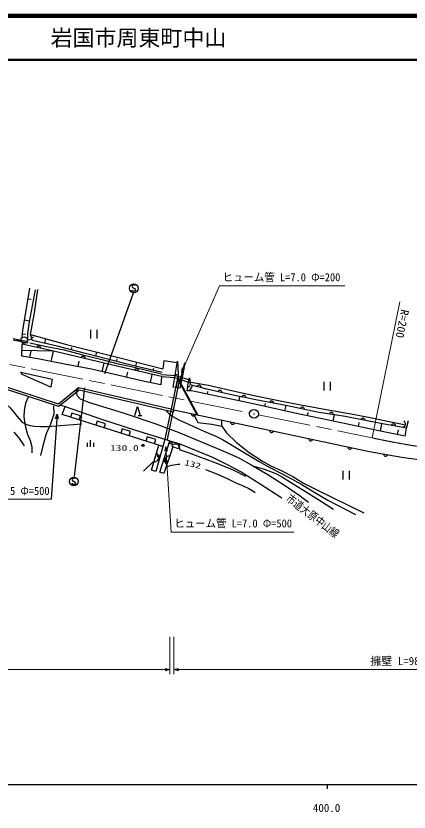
# Model space of a CAD drawing. Units: millimetres, scale not verified. Extents: x 40000 to 680000, y 20000 to 380000.
# Drawn here: x 397134 to 486619, y 198715 to 380000 of the extents above; entities that cross this region are included whole.
import ezdxf
from ezdxf.enums import TextEntityAlignment as Align

# ---------------------------------------------------------------- set-up
doc = ezdxf.new("R2010")
doc.units = ezdxf.units.MM
doc.header["$LTSCALE"] = 1000
doc.linetypes.add('CHAIN', pattern=[18.5, 12, -1.5, 3.5, -1.5])
for name, color, linetype, lineweight in [('M-BGD', 7, 'Continuous', 25), ('M-BGD-EXST', 7, 'Continuous', 25), ('M-BMK', 2, 'CHAIN', 13), ('M-BMK-SRVR', 3, 'Continuous', 25), ('M-STR-HTXT', 7, 'Continuous', 13), ('M-TTL', 2, 'Continuous', 140), ('M-TTL-BAND', 7, 'Continuous', 25), ('M-TTL-LINE', 7, 'Continuous', 50)]:
    doc.layers.add(name, color=color, linetype=linetype, lineweight=lineweight)
doc.layers.add('M-BMK-HTXT', color=7, linetype='Continuous')
doc.layers.add('M-TTL-TXT', color=7, linetype='Continuous')
doc.styles.add('ＭＳ ゴシック', font='')
doc.styles.get('ＭＳ ゴシック').set_extended_font_data('MS Gothic')

msp = doc.modelspace()

# ---------------------------------------------------------------- linework, layer by layer
at = {"layer": 'M-BGD'}
for p, q in [((398729, 308353), (400332, 318023)), ((401485, 317622), (400132, 310307)), ((401334, 312411), (402136, 317722)), ((399932, 315605), (400619, 315491)), ((400483, 307451), (401334, 312411)), ((399130, 310770), (400185, 310595)), ((400132, 310307), (399781, 307702)), ((398579, 306900), (398729, 308353)), ((414110, 308527), (414110, 306527)), ((415630, 306527), (415630, 308527)), ((396540, 306538), (399888, 305892)), ((398654, 307627), (399330, 307557)), ((399781, 307702), (399781, 306549)), ((400934, 306098), (400483, 307451)), ((400483, 307451), (408649, 305197)), ((400708, 306775), (401235, 306950)), ((403739, 305447), (403969, 306436)), ((396483, 306244), (399831, 305597)), ((398231, 306148), (397234, 306080)), ((398487, 302491), (398537, 305247)), ((406052, 303593), (398537, 305247)), ((399726, 306269), (400722, 306362)), ((400282, 305597), (404090, 304746)), ((406545, 304796), (400934, 306098)), ((401871, 304636), (401806, 304527)), ((401951, 304721), (401871, 304636)), ((402070, 304797), (401951, 304721)), ((402181, 304834), (402070, 304797)), ((402307, 304847), (402181, 304834)), ((402463, 304813), (402307, 304847)), ((402571, 304748), (402463, 304813)), ((402656, 304668), (402571, 304748)), ((402732, 304549), (402656, 304668)), ((404090, 304746), (408148, 303944)), ((412958, 303142), (406545, 304796)), ((408649, 305197), (421124, 302040)), ((398512, 303869), (405366, 303744)), ((400315, 302191), (400569, 303734)), ((402769, 304438), (402732, 304549)), ((402783, 304313), (402769, 304438)), ((405175, 301289), (405650, 303682)), ((418828, 300537), (406052, 303593)), ((408148, 303944), (412056, 302942)), ((409751, 303969), (409889, 304503)), ((412056, 302942), (416716, 301740)), ((422427, 300738), (412958, 303142)), ((415325, 302541), (415556, 303449)), ((402144, 301890), (398487, 302491)), ((408206, 300687), (402144, 301890)), ((411263, 300111), (411505, 301395)), ((412020, 302289), (411954, 302182)), ((412102, 302372), (412020, 302289)), ((412223, 302446), (412102, 302372)), ((412334, 302481), (412223, 302446)), ((412460, 302492), (412334, 302481)), ((412615, 302455), (412460, 302492)), ((412723, 302388), (412615, 302455)), ((412806, 302307), (412723, 302388)), ((412880, 302186), (412806, 302307)), ((412915, 302075), (412880, 302186)), ((412926, 301949), (412915, 302075)), ((416716, 301740), (420423, 300788)), ((420060, 301339), (420199, 301886)), ((421124, 302040), (430543, 299635)), ((424419, 300262), (424630, 301145)), ((430816, 301479), (430543, 299635)), ((433858, 301032), (430816, 301479)), ((432920, 295497), (433922, 301409)), ((433922, 301409), (434173, 296749)), ((434423, 296599), (435575, 301008)), ((435575, 301008), (434974, 297651)), ((414319, 299535), (408206, 300687)), ((419279, 298433), (414319, 299535)), ((416799, 298984), (417229, 300920)), ((430301, 297882), (418828, 300537)), ((420423, 300788), (423730, 300086)), ((430393, 298834), (422427, 300738)), ((423730, 300086), (430243, 298533)), ((424143, 299430), (424077, 299322)), ((424224, 299514), (424143, 299430)), ((424344, 299589), (424224, 299514)), ((424455, 299625), (424344, 299589)), ((424581, 299637), (424455, 299625)), ((424737, 299601), (424581, 299637)), ((424845, 299535), (424737, 299601)), ((424929, 299454), (424845, 299535)), ((425004, 299334), (424929, 299454)), ((425040, 299223), (425004, 299334)), ((425052, 299097), (425040, 299223)), ((428402, 299310), (428520, 299803)), ((398285, 298905), (405411, 297316)), ((398526, 298376), (398285, 298905)), ((405074, 295487), (398526, 298376)), ((405411, 297316), (405074, 295487)), ((425391, 296980), (419279, 298433)), ((422335, 297706), (422608, 298855)), ((427746, 296504), (428126, 298385)), ((430301, 297882), (430101, 296028)), ((430301, 297882), (433321, 297651)), ((430339, 298380), (433419, 298145)), ((433908, 297416), (431045, 283625)), ((434397, 297315), (431535, 283524)), ((433321, 297651), (436678, 296549)), ((433419, 298145), (436834, 297024)), ((433421, 298453), (433849, 298380)), ((433697, 295372), (434140, 298118)), ((435074, 298152), (434473, 295246)), ((436368, 296329), (436618, 297581)), ((436618, 297581), (436769, 296028)), ((406937, 291037), (392114, 295867)), ((406832, 291597), (392264, 296344)), ((430101, 296028), (425391, 296980)), ((434473, 295246), (432920, 295497)), ((434173, 296749), (434423, 296599)), ((434259, 296647), (438289, 289174)), ((434435, 296742), (438545, 289119)), ((434774, 296699), (434589, 296737)), ((436117, 294625), (436368, 296329)), ((436242, 295477), (436804, 295737)), ((436493, 296955), (436682, 296917)), ((436618, 294625), (437360, 295684)), ((440877, 294926), (436769, 296028)), ((436969, 296599), (440977, 295898)), ((438409, 295712), (438340, 295607)), ((438493, 295793), (438409, 295712)), ((438616, 295864), (438493, 295793)), ((438728, 295896), (438616, 295864)), ((438854, 295903), (438728, 295896)), ((439009, 295862), (438854, 295903)), ((439114, 295792), (439009, 295862)), ((439195, 295708), (439114, 295792)), ((439266, 295586), (439195, 295708)), ((439298, 295474), (439266, 295586)), ((440977, 295898), (445887, 294795)), ((467200, 296719), (467200, 294719)), ((468720, 294719), (468720, 296719)), ((411381, 295322), (406832, 291597)), ((411507, 294780), (406937, 291037)), ((411381, 295322), (410843, 294593)), ((410843, 294593), (411008, 293661)), ((433071, 290279), (411381, 295322)), ((432957, 289792), (411507, 294780)), ((437119, 294625), (436117, 294625)), ((444284, 293122), (437119, 294625)), ((439306, 295347), (439298, 295474)), ((440701, 293874), (440833, 294499)), ((446238, 293723), (440877, 294926)), ((443135, 294542), (443069, 294434)), ((443215, 294627), (443135, 294542)), ((443335, 294703), (443215, 294627)), ((443445, 294739), (443335, 294703)), ((443571, 294752), (443445, 294739)), ((443727, 294717), (443571, 294752)), ((443836, 294652), (443727, 294717)), ((443920, 294571), (443836, 294652)), ((443996, 294452), (443920, 294571)), ((444032, 294341), (443996, 294452)), ((444045, 294215), (444032, 294341)), ((445887, 294795), (450997, 293643)), ((451749, 292571), (446238, 293723)), ((399950, 293167), (399292, 291851)), ((411008, 293661), (411775, 292838)), ((411775, 292838), (413640, 292071)), ((413640, 292071), (421756, 289548)), ((451548, 291619), (444284, 293122)), ((447916, 292371), (448115, 293331)), ((448568, 293359), (448504, 293250)), ((448647, 293444), (448568, 293359)), ((448765, 293522), (448647, 293444)), ((448875, 293560), (448765, 293522)), ((449001, 293575), (448875, 293560)), ((449158, 293542), (449001, 293575)), ((449267, 293478), (449158, 293542)), ((449352, 293399), (449267, 293478)), ((449430, 293281), (449352, 293399)), ((449468, 293171), (449430, 293281)), ((449483, 293045), (449468, 293171)), ((450997, 293643), (458011, 292190)), ((458913, 291218), (451749, 292571)), ((454901, 292098), (454840, 291987)), ((454979, 292185), (454901, 292098)), ((455096, 292265), (454979, 292185)), ((455205, 292305), (455096, 292265)), ((455330, 292322), (455205, 292305)), ((455488, 292293), (455330, 292322)), ((455598, 292231), (455488, 292293)), ((455685, 292153), (455598, 292231)), ((455765, 292037), (455685, 292153)), ((455805, 291927), (455765, 292037)), ((455822, 291802), (455805, 291927)), ((458011, 292190), (461619, 291489)), ((399018, 290151), (398908, 288725)), ((399292, 291851), (399018, 290151)), ((405708, 291248), (405763, 289329)), ((407370, 291392), (408341, 291084)), ((407683, 289219), (408341, 291084)), ((408341, 291084), (416622, 288177)), ((424185, 289041), (424785, 291041)), ((424785, 291041), (425385, 289041)), ((433071, 290279), (432957, 289792)), ((433071, 290279), (477601, 280847)), ((460617, 289515), (451548, 291619)), ((453816, 291093), (453961, 291718)), ((458350, 290041), (458635, 291271)), ((465727, 289765), (458913, 291218)), ((461619, 291489), (467731, 290386)), ((461895, 290705), (461831, 290596)), ((461975, 290790), (461895, 290705)), ((462094, 290867), (461975, 290790)), ((462204, 290905), (462094, 290867)), ((462330, 290919), (462204, 290905)), ((462486, 290886), (462330, 290919)), ((462595, 290822), (462486, 290886)), ((462680, 290742), (462595, 290822)), ((462757, 290624), (462680, 290742)), ((462795, 290513), (462757, 290624)), ((462809, 290388), (462795, 290513)), ((467731, 290386), (474244, 289234)), ((398908, 288725), (399237, 286696)), ((405763, 289329), (404995, 287080)), ((406510, 289328), (405162, 269957)), ((406162, 288350), (406510, 289328)), ((406720, 288311), (406162, 288350)), ((406244, 288384), (406491, 289049)), ((406643, 288356), (406244, 288384)), ((406327, 288419), (406480, 288889)), ((406566, 288402), (406327, 288419)), ((406409, 288453), (406463, 288650)), ((406489, 288447), (406409, 288453)), ((406463, 288650), (406489, 288447)), ((406480, 288889), (406566, 288402)), ((406491, 289049), (406643, 288356)), ((406510, 289328), (406720, 288311)), ((430551, 281980), (407683, 289219)), ((409890, 289569), (409588, 288616)), ((411796, 288966), (409890, 289569)), ((411495, 288012), (411796, 288966)), ((421756, 289548), (428995, 287135)), ((424985, 289041), (425785, 289041)), ((437034, 289439), (437049, 289314)), ((437049, 289314), (437087, 289203)), ((437087, 289203), (437164, 289085)), ((437164, 289085), (437249, 289005)), ((437249, 289005), (437358, 288941)), ((437358, 288941), (437515, 288908)), ((437515, 288908), (437641, 288923)), ((437532, 289334), (438209, 288012)), ((437641, 288923), (437751, 288960)), ((437751, 288960), (437869, 289038)), ((437869, 289038), (437949, 289123)), ((437949, 289123), (438013, 289232)), ((466429, 288312), (460617, 289515)), ((463523, 288914), (463680, 289673)), ((472090, 288763), (465727, 289765)), ((472190, 287110), (466429, 288312)), ((468473, 289454), (468415, 289342)), ((468548, 289544), (468473, 289454)), ((468662, 289627), (468548, 289544)), ((468770, 289671), (468662, 289627)), ((468895, 289692), (468770, 289671)), ((469053, 289667), (468895, 289692)), ((469165, 289609), (469053, 289667)), ((469255, 289534), (469165, 289609)), ((469338, 289419), (469255, 289534)), ((469309, 287711), (469610, 289154)), ((469382, 289311), (469338, 289419)), ((469402, 289187), (469382, 289311)), ((480156, 287160), (472090, 288763)), ((474244, 289234), (478553, 288382)), ((475774, 288256), (475695, 288169)), ((475891, 288334), (475774, 288256)), ((476001, 288373), (475891, 288334)), ((476127, 288389), (476001, 288373)), ((476283, 288358), (476127, 288389)), ((476393, 288295), (476283, 288358)), ((476480, 288217), (476393, 288295)), ((478553, 288382), (481709, 287731)), ((399237, 286696), (399786, 284667)), ((404995, 287080), (404008, 284832)), ((415607, 287759), (415305, 286806)), ((417514, 287156), (415607, 287759)), ((416622, 288177), (424354, 285654)), ((417212, 286203), (417514, 287156)), ((428995, 287135), (434096, 285216)), ((438209, 288012), (438538, 287409)), ((438538, 287409), (441719, 287080)), ((441719, 287080), (444022, 286587)), ((444022, 286587), (443970, 287970)), ((444022, 286587), (445064, 285051)), ((445940, 287553), (445955, 287427)), ((445955, 287427), (445993, 287317)), ((445993, 287317), (446070, 287199)), ((446070, 287199), (446155, 287119)), ((446155, 287119), (446264, 287055)), ((446264, 287055), (446421, 287022)), ((446421, 287022), (446547, 287036)), ((446547, 287036), (446657, 287074)), ((446657, 287074), (446775, 287151)), ((446775, 287151), (446855, 287237)), ((446855, 287237), (446919, 287346)), ((477952, 285877), (472190, 287110)), ((475071, 286494), (475278, 287459)), ((475695, 288169), (475633, 288059)), ((476558, 288100), (476480, 288217)), ((476598, 287990), (476558, 288100)), ((476614, 287864), (476598, 287990)), ((480131, 285451), (480455, 287109)), ((486018, 286158), (480156, 287160)), ((481709, 287731), (485517, 286980)), ((482654, 286855), (482594, 286743)), ((482730, 286943), (482654, 286855)), ((482845, 287025), (482730, 286943)), ((482954, 287067), (482845, 287025)), ((483079, 287087), (482954, 287067)), ((483237, 287060), (483079, 287087)), ((483348, 287000), (483237, 287060)), ((483437, 286924), (483348, 287000)), ((483519, 286809), (483437, 286924)), ((483561, 286700), (483519, 286809)), ((483580, 286575), (483561, 286700)), ((485550, 286542), (485376, 286385)), ((485423, 287772), (485580, 287598)), ((485669, 286737), (485550, 286542)), ((485580, 287598), (485677, 287433)), ((485724, 286911), (485669, 286737)), ((485677, 287433), (485737, 287212)), ((485741, 287030), (485724, 286911)), ((485737, 287212), (485741, 287030)), ((486018, 286158), (486469, 287881)), ((399786, 284667), (400389, 283296)), ((404008, 284832), (403241, 282144)), ((421324, 285950), (421022, 284996)), ((423231, 285346), (421324, 285950)), ((422929, 284393), (423231, 285346)), ((424354, 285654), (431045, 283625)), ((434096, 285216), (438593, 283351)), ((445064, 285051), (447258, 282912)), ((454846, 285667), (454861, 285541)), ((454861, 285541), (454899, 285431)), ((454899, 285431), (454976, 285312)), ((454976, 285312), (455061, 285233)), ((455061, 285233), (455170, 285169)), ((455170, 285169), (455327, 285136)), ((455327, 285136), (455452, 285150)), ((455452, 285150), (455563, 285188)), ((455563, 285188), (455681, 285265)), ((455681, 285265), (455761, 285350)), ((455761, 285350), (455825, 285459)), ((482311, 285026), (477952, 285877)), ((485718, 284324), (482311, 285026)), ((484014, 284675), (484232, 285733)), ((485376, 286385), (485211, 286287)), ((485718, 284324), (486018, 286158)), ((400389, 283296), (400773, 281870)), ((414062, 283400), (414062, 281900)), ((427041, 284140), (426739, 283187)), ((428948, 283536), (427041, 284140)), ((428646, 282583), (428948, 283536)), ((429893, 276112), (432142, 283241)), ((431045, 283625), (430551, 281980)), ((431045, 283625), (432142, 283241)), ((432142, 283241), (434445, 282528)), ((438593, 283351), (443693, 281212)), ((447258, 282912), (450219, 280609)), ((463752, 283780), (463767, 283655)), ((463767, 283655), (463805, 283544)), ((463805, 283544), (463882, 283426)), ((463882, 283426), (463967, 283346)), ((463967, 283346), (464076, 283282)), ((464076, 283282), (464233, 283249)), ((464233, 283249), (464358, 283264)), ((464358, 283264), (464469, 283302)), ((464469, 283302), (464587, 283379)), ((464587, 283379), (464667, 283464)), ((464667, 283464), (464731, 283573)), ((400773, 281870), (400718, 280499)), ((403241, 282144), (402747, 279896)), ((413312, 282800), (413312, 281900)), ((414812, 282800), (414812, 281900)), ((427974, 276605), (429641, 282268)), ((430551, 281980), (429016, 276276)), ((429641, 282268), (430551, 281980)), ((432855, 281870), (430826, 275783)), ((432695, 282180), (432541, 281979)), ((432874, 282329), (432695, 282180)), ((434116, 281431), (432855, 281870)), ((433129, 282452), (432874, 282329)), ((433357, 282500), (433129, 282452)), ((433610, 282497), (433357, 282500)), ((433913, 282392), (433610, 282497)), ((434113, 282237), (433913, 282392)), ((434262, 282058), (434113, 282237)), ((434445, 282528), (434116, 281431)), ((434386, 281804), (434262, 282058)), ((434433, 281575), (434386, 281804)), ((434430, 281322), (434433, 281575)), ((434445, 282528), (441849, 279512)), ((443693, 281212), (447696, 279457)), ((472658, 281894), (472673, 281768)), ((472673, 281768), (472711, 281658)), ((472711, 281658), (472788, 281540)), ((472788, 281540), (472873, 281460)), ((472873, 281460), (472982, 281396)), ((472982, 281396), (473139, 281363)), ((473139, 281363), (473264, 281377)), ((473264, 281377), (473375, 281415)), ((473375, 281415), (473493, 281492)), ((473493, 281492), (473573, 281578)), ((473573, 281578), (473637, 281687)), ((429297, 280252), (429090, 280396)), ((429455, 280080), (429297, 280252)), ((429591, 279832), (429455, 280080)), ((429568, 279046), (429658, 279353)), ((429649, 279606), (429591, 279832)), ((429658, 279353), (429649, 279606)), ((431094, 279244), (430993, 278940)), ((431246, 279446), (431094, 279244)), ((431423, 279598), (431246, 279446)), ((431676, 279725), (431423, 279598)), ((431903, 279775), (431676, 279725)), ((432156, 279775), (431903, 279775)), ((441849, 279512), (444920, 278031)), ((447696, 279457), (450658, 277812)), ((450219, 280609), (453290, 278635)), ((477601, 280847), (484950, 279533)), ((480783, 280278), (480801, 280153)), ((480801, 280153), (480843, 280044)), ((480843, 280044), (480924, 279928)), ((480924, 279928), (481012, 279851)), ((481012, 279851), (481123, 279791)), ((481123, 279791), (481280, 279763)), ((481280, 279763), (481405, 279781)), ((481405, 279781), (481514, 279823)), ((481514, 279823), (481630, 279903)), ((481630, 279903), (481707, 279991)), ((481707, 279991), (481767, 280102)), ((484950, 279533), (489330, 278908)), ((428595, 278715), (426140, 276340)), ((428525, 278478), (428778, 278486)), ((428778, 278486), (429004, 278545)), ((429004, 278545), (429252, 278680)), ((429252, 278680), (429424, 278838)), ((429424, 278838), (429568, 279046)), ((430993, 278940), (430993, 278687)), ((430993, 278687), (431043, 278460)), ((431043, 278460), (431170, 278207)), ((431170, 278207), (431322, 278030)), ((431322, 278030), (431524, 277878)), ((444920, 278031), (448430, 276222)), ((450658, 277812), (454497, 275618)), ((453290, 278635), (455155, 277538)), ((455155, 277538), (457677, 276441)), ((429016, 276276), (427974, 276605)), ((430826, 275783), (429893, 276112)), ((448430, 276222), (452707, 273480)), ((454497, 275618), (458281, 273150)), ((457677, 276441), (460145, 275125)), ((471576, 276439), (471576, 274439)), ((473096, 274439), (473096, 276439)), ((460145, 275125), (462613, 273589)), ((452707, 273480), (457677, 270244)), ((458281, 273150), (461571, 270902)), ((462613, 273589), (465958, 271944)), ((465958, 271944), (469029, 270408)), ((461571, 270902), (463710, 269257)), ((469029, 270408), (472759, 268599)), ((472759, 268599), (476323, 266844))]:
    msp.add_line(p, q, dxfattribs=at)
for points in [[(370280, 300723), (379638, 298448), (381760, 297832), (384223, 296999), (387208, 295902), (390253, 294665), (391508, 294046), (392567, 293405), (393702, 292582), (394916, 291561), (395795, 290743), (396601, 289853), (397403, 288810), (398415, 287686), (398895, 287318), (399578, 286966), (400351, 286753), (401310, 286614), (402707, 286524), (404297, 286530), (412118, 287130)], [(431299, 290096), (432022, 289404), (432820, 288806), (434227, 288035), (435702, 287343), (438244, 286171), (440975, 285029), (442625, 284312), (444139, 283547), (452533, 278535), (454947, 277168), (457607, 275782), (460012, 274524), (462470, 273116), (465148, 271462), (468095, 269765), (474459, 266460)], [(396689, 285222), (397750, 284028), (398991, 282084)], [(434260, 281267), (436354, 280588), (438526, 279773), (442641, 278227), (446710, 276567), (449396, 275234)], [(431463, 277428), (432632, 277702), (434014, 277910), (434440, 277937)], [(451261, 277483), (453372, 276864), (455323, 276184), (456610, 275630), (457819, 275001), (466052, 269837), (469413, 267721)], [(440246, 276721), (442628, 275817), (445079, 274764), (447045, 273776), (449026, 272907), (450119, 272414), (451066, 271857), (451590, 271505)]]:
    msp.add_lwpolyline(points, dxfattribs=at)
for centre, radius in [((398980, 306199), 750), ((432408, 282765), 300), ((426050, 282199), 250), ((426050, 282199), 150), ((426050, 282199), 50), ((429651, 279797), 300), ((431066, 278740), 300)]:
    msp.add_circle(centre, radius, dxfattribs=at)
at = {"layer": 'M-BGD-EXST'}
for p, q in [((423580, 317413), (423500, 317533)), ((423820, 317293), (423580, 317413)), ((423660, 318613), (423620, 318373)), ((423620, 318373), (423700, 318173)), ((423900, 318733), (423660, 318613)), ((423700, 318173), (424260, 317853)), ((424100, 317293), (423820, 317293)), ((424060, 318733), (423900, 318733)), ((424220, 318693), (424060, 318733)), ((424300, 317413), (424100, 317293)), ((424300, 318613), (424220, 318693)), ((424260, 317853), (424340, 317653)), ((424340, 317653), (424300, 317413)), ((423807, 316850), (417330, 298540)), ((410500, 275115), (412832, 295325)), ((410007, 274632), (409967, 274392)), ((409967, 274392), (410047, 274192)), ((410247, 274752), (410007, 274632)), ((410047, 274192), (410607, 273872)), ((410407, 274752), (410247, 274752)), ((410567, 274712), (410407, 274752)), ((410647, 274632), (410567, 274712)), ((410607, 273872), (410687, 273672)), ((409927, 273432), (409847, 273552)), ((410167, 273312), (409927, 273432)), ((410447, 273312), (410167, 273312)), ((410647, 273432), (410447, 273312)), ((410687, 273672), (410647, 273432))]:
    msp.add_line(p, q, dxfattribs=at)
for centre in [(423980, 317973), (410327, 273992)]:
    msp.add_circle(centre, 1000, dxfattribs=at)
at = {"layer": 'M-BMK'}
for p, q in [((382467, 303301), (450347, 289580)), ((452307, 289183), (478255, 283907))]:
    msp.add_line(p, q, dxfattribs=at)
msp.add_arc((520231, 479453), 200000, 257.88475, 269.73463, dxfattribs=at)
at = {"layer": 'M-BMK-SRVR'}
for radius in [1000, 40]:
    msp.add_circle((451327, 289382), radius, dxfattribs=at)
at = {"layer": 'M-STR-HTXT'}
for p, q in [((434842, 298811), (443503, 318533)), ((443503, 318533), (472034, 318533)), ((478255, 283907), (484550, 314920)), ((434842, 298811), (434988, 299839)), ((435500, 299614), (434842, 298811)), ((434954, 299067), (435045, 299770)), ((435411, 299609), (434954, 299067)), ((434988, 299839), (435500, 299614)), ((435019, 299213), (435102, 299701)), ((435322, 299605), (435019, 299213)), ((435045, 299770), (435411, 299609)), ((435102, 299701), (435322, 299605)), ((435115, 299433), (435159, 299632)), ((435232, 299600), (435115, 299433)), ((435159, 299632), (435232, 299600)), ((431059, 280956), (431276, 281972)), ((431618, 280992), (431059, 280956)), ((431136, 281001), (431293, 281693)), ((431535, 281026), (431136, 281001)), ((431214, 281046), (431303, 281533)), ((431453, 281061), (431214, 281046)), ((431276, 281972), (431618, 280992)), ((431276, 281972), (432502, 262479)), ((431291, 281091), (431318, 281293)), ((431371, 281096), (431291, 281091)), ((431293, 281693), (431535, 281026)), ((431303, 281533), (431453, 281061)), ((431318, 281293), (431371, 281096)), ((405162, 269957), (377861, 269957)), ((432502, 262479), (460379, 262479)), ((432176, 230143), (432176, 238649)), ((433071, 238649), (433071, 230143)), ((217000, 231143), (432176, 231143)), ((431176, 230863), (431176, 231423)), ((431176, 231423), (432176, 231143)), ((432176, 231143), (431176, 230863)), ((431216, 230943), (431216, 231343)), ((431216, 231343), (431896, 231143)), ((431896, 231143), (431216, 230943)), ((431256, 231023), (431256, 231263)), ((431256, 231263), (431736, 231143)), ((431736, 231143), (431256, 231023)), ((431296, 231103), (431296, 231183)), ((431296, 231183), (431496, 231143)), ((431496, 231143), (431296, 231103)), ((433071, 231143), (434071, 231423)), ((434071, 230863), (433071, 231143)), ((433071, 231143), (530315, 231143)), ((433351, 231143), (434031, 231343)), ((434031, 230943), (433351, 231143)), ((433511, 231143), (433991, 231263)), ((433991, 231023), (433511, 231143)), ((433751, 231143), (433951, 231183)), ((433951, 231103), (433751, 231143)), ((433951, 231183), (433951, 231103)), ((433991, 231263), (433991, 231023)), ((434031, 231343), (434031, 230943)), ((434071, 231423), (434071, 230863))]:
    msp.add_line(p, q, dxfattribs=at)
at = {"layer": 'M-TTL'}
msp.add_line((680000, 380000), (40000, 380000), dxfattribs=at)
at = {"layer": 'M-TTL-BAND'}
for p, q in [((40000, 205000), (579000, 205000)), ((468000, 205000), (468000, 204000))]:
    msp.add_line(p, q, dxfattribs=at)
at = {"layer": 'M-TTL-LINE'}
msp.add_line((40000, 370000), (680000, 370000), dxfattribs=at)

# ---------------------------------------------------------------- texts
at = {"layer": 'M-BGD', "style": 'ＭＳ ゴシック', "width": 1.45}
msp.add_text('130.0', height=1320, dxfattribs=at).set_placement((418569, 280577), align=Align.BOTTOM_LEFT)
at = {"layer": 'M-BGD', "style": 'ＭＳ ゴシック', "width": 1.4}
msp.add_text('132', height=1320, rotation=346.2, dxfattribs=at).set_placement((435291, 277343), align=Align.BOTTOM_LEFT)
at = {"layer": 'M-BMK-HTXT', "style": 'ＭＳ ゴシック', "width": 0.8}
msp.add_text('市道大原中山線', height=1833, rotation=322.5, dxfattribs=at).set_placement((458096, 269347), align=Align.BOTTOM_LEFT)
at = {"layer": 'M-STR-HTXT', "style": 'ＭＳ ゴシック', "width": 0.95}
for s, p in [('ヒューム管 L=7.0 Φ=200', (444170, 319033)), ('ヒューム管 L=5.5 Φ=500', (377992, 270385)), ('ヒューム管 L=7.0 Φ=500', (433168, 262979))]:
    msp.add_text(s, height=1833, dxfattribs=at).set_placement(p, align=Align.BOTTOM_LEFT)
at = {"layer": 'M-STR-HTXT', "style": 'ＭＳ ゴシック', "width": 1.05}
msp.add_text('R=200', height=1833, rotation=258.7, dxfattribs=at).set_placement((484293, 313395), align=Align.BOTTOM_LEFT)
at = {"layer": 'M-STR-HTXT', "style": 'ＭＳ ゴシック'}
msp.add_text('擁壁 L=98.8', height=1833, dxfattribs=at).set_placement((477797, 231643), align=Align.BOTTOM_LEFT)
at = {"layer": 'M-TTL-BAND', "style": 'ＭＳ ゴシック'}
msp.add_text('400.0', height=1833, dxfattribs=at).set_placement((467844, 198195), align=Align.BOTTOM_CENTER)
at = {"layer": 'M-TTL-TXT', "style": 'ＭＳ ゴシック'}
msp.add_text('岩国市周東町中山', height=3666, dxfattribs=at).set_placement((405024, 375000), align=Align.MIDDLE_LEFT)

doc.saveas('drawing.dxf')
